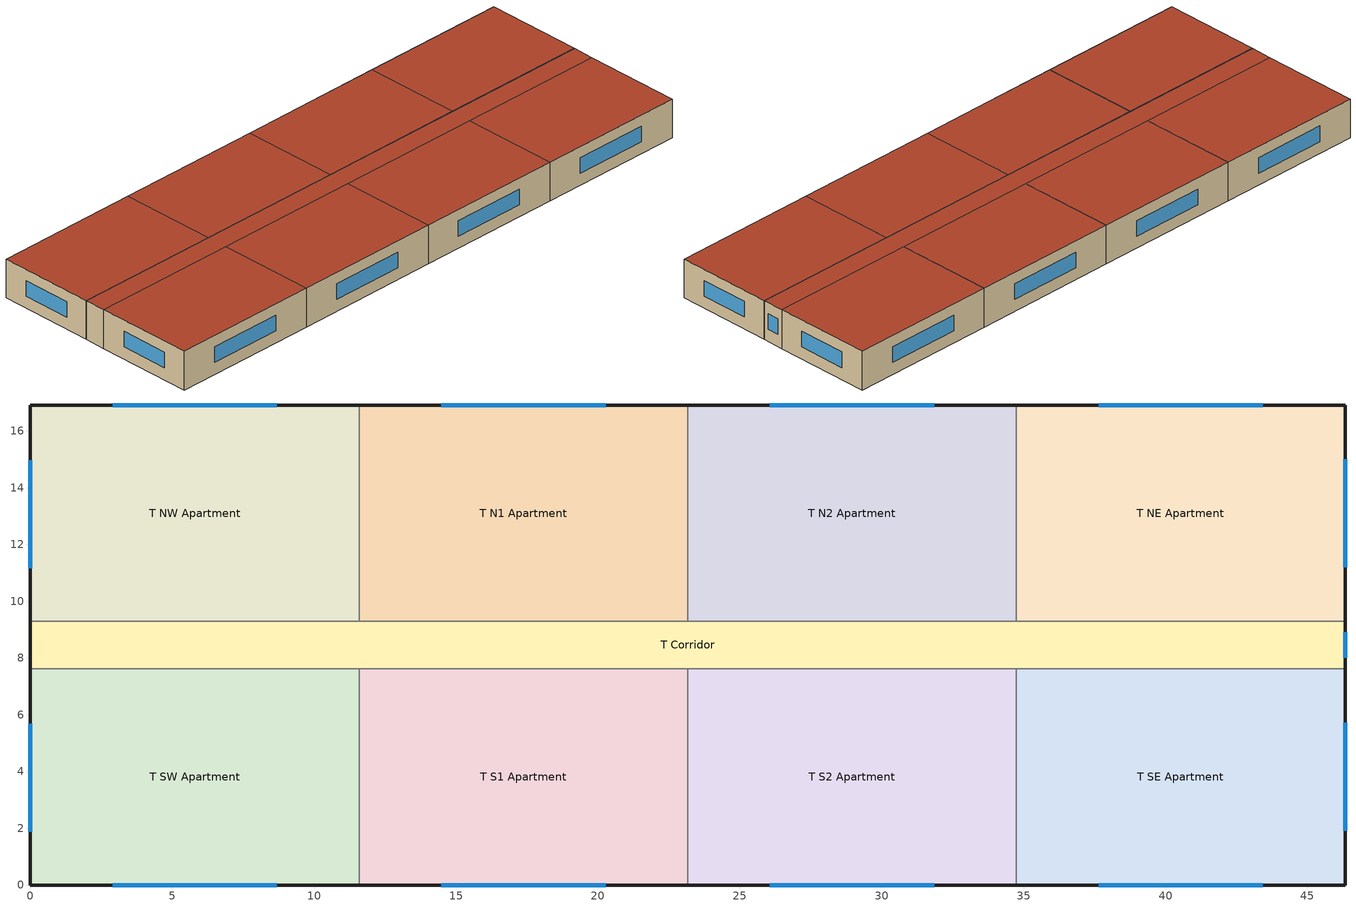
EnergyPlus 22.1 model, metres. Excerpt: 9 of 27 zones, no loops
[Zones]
T NW Apartment
 floor adiabatic (ext_slab_8in_with_carpet): 0,16.92 11.58,16.92 11.58,9.3 0,9.3 z9.14
 wall outside (res_ext_wall_top): 11.58,16.92 0,16.92 0,9.3 z9.14:12.19
 wall to T Corridor (int_wall): 0,9.3 11.58,9.3 z9.14:12.19
 wall to T N1 Apartment (int_wall): 11.58,9.3 11.58,16.92 z9.14:12.19
 window (ResWindow_U_0.382_SHGC_0.368): 0,14.97 0,11.16 / 8.69,16.92 2.89,16.92 z10.1:11.32
 roof outside (res_roof): 11.58,9.3 11.58,16.92 0,16.92 0,9.3 z12.19
T N1 Apartment
 floor adiabatic (ext_slab_8in_with_carpet): 11.58,16.92 23.16,16.92 23.16,9.3 11.58,9.3 z9.14
 wall outside (res_ext_wall_top): 23.16,16.92 11.58,16.92 z9.14:12.19
 wall to T Corridor (int_wall): 11.58,9.3 23.16,9.3 z9.14:12.19
 wall to T N2 Apartment (int_wall): 23.16,9.3 23.16,16.92 z9.14:12.19
 window (ResWindow_U_0.382_SHGC_0.368): 20.27,16.92 14.48,16.92 z10.1:11.32
 roof outside (res_roof): 23.16,9.3 23.16,16.92 11.58,16.92 11.58,9.3 z12.19
T N2 Apartment
 floor adiabatic (ext_slab_8in_with_carpet): 23.16,16.92 34.75,16.92 34.75,9.3 23.16,9.3 z9.14
 wall outside (res_ext_wall_top): 34.75,16.92 23.16,16.92 z9.14:12.19
 wall to T Corridor (int_wall): 23.16,9.3 34.75,9.3 z9.14:12.19
 wall to T NE Apartment (int_wall): 34.75,9.3 34.75,16.92 z9.14:12.19
 window (ResWindow_U_0.382_SHGC_0.368): 31.85,16.92 26.06,16.92 z10.1:11.32
 roof outside (res_roof): 34.75,9.3 34.75,16.92 23.16,16.92 23.16,9.3 z12.19
T NE Apartment
 floor adiabatic (ext_slab_8in_with_carpet): 34.75,16.92 46.33,16.92 46.33,9.3 34.75,9.3 z9.14
 wall outside (res_ext_wall_top): 46.33,9.3 46.33,16.92 34.75,16.92 z9.14:12.19
 wall to T Corridor (int_wall): 34.75,9.3 46.33,9.3 z9.14:12.19
 window (ResWindow_U_0.382_SHGC_0.368): 46.33,11.2 46.33,15.01 / 43.43,16.92 37.64,16.92 z10.1:11.32
 roof outside (res_roof): 46.33,9.3 46.33,16.92 34.75,16.92 34.75,9.3 z12.19
T SW Apartment
 floor adiabatic (ext_slab_8in_with_carpet): 0,7.62 11.58,7.62 11.58,0 0,0 z9.14
 wall outside (res_ext_wall_top): 0,7.62 0,0 11.58,0 z9.14:12.19
 wall to T Corridor (int_wall): 11.58,7.62 0,7.62 z9.14:12.19
 wall to T S1 Apartment (int_wall): 11.58,0 11.58,7.62 z9.14:12.19
 window (ResWindow_U_0.382_SHGC_0.368): 2.9,0 8.69,0 / 0,5.68 0,1.87 z10.1:11.32
 roof outside (res_roof): 11.58,0 11.58,7.62 0,7.62 0,0 z12.19
T SE Apartment
 floor adiabatic (ext_slab_8in_with_carpet): 34.75,7.62 46.33,7.62 46.33,0 34.75,0 z9.14
 wall outside (res_ext_wall_top): 34.75,0 46.33,0 46.33,7.62 z9.14:12.19
 wall to T Corridor (int_wall): 46.33,7.62 34.75,7.62 z9.14:12.19
 window (ResWindow_U_0.382_SHGC_0.368): 37.64,0 43.43,0 / 46.33,1.9 46.33,5.71 z10.1:11.32
 roof outside (res_roof): 46.33,0 46.33,7.62 34.75,7.62 34.75,0 z12.19
T S1 Apartment
 floor adiabatic (ext_slab_8in_with_carpet): 11.58,7.62 23.16,7.62 23.16,0 11.58,0 z9.14
 wall outside (res_ext_wall_top): 11.58,0 23.16,0 z9.14:12.19
 wall to T Corridor (int_wall): 23.16,7.62 11.58,7.62 z9.14:12.19
 wall to T S2 Apartment (int_wall): 23.16,0 23.16,7.62 z9.14:12.19
 window (ResWindow_U_0.382_SHGC_0.368): 14.48,0 20.27,0 z10.1:11.32
 roof outside (res_roof): 23.16,0 23.16,7.62 11.58,7.62 11.58,0 z12.19
T S2 Apartment
 floor adiabatic (ext_slab_8in_with_carpet): 23.16,7.62 34.75,7.62 34.75,0 23.16,0 z9.14
 wall outside (res_ext_wall_top): 23.16,0 34.75,0 z9.14:12.19
 wall to T Corridor (int_wall): 34.75,7.62 23.16,7.62 z9.14:12.19
 wall to T SE Apartment (int_wall): 34.75,0 34.75,7.62 z9.14:12.19
 window (ResWindow_U_0.382_SHGC_0.368): 26.06,0 31.85,0 z10.1:11.32
 roof outside (res_roof): 34.75,0 34.75,7.62 23.16,7.62 23.16,0 z12.19
T Corridor
 floor adiabatic (ext_slab_8in_with_carpet): 0,9.3 46.33,9.3 46.33,7.62 0,7.62 z9.14
 wall outside (nonres_ext_wall_top): 0,9.3 0,7.62 / 46.33,7.62 46.33,9.3 z9.14:12.19
 window (NonresWindow_U_0.382_SHGC_0.368): 46.33,8 46.33,8.91 z10.1:11.32
 roof outside (nonres_roof): 46.33,7.62 46.33,9.3 0,9.3 0,7.62 z12.19
[Building]
ApartmentMidRise: North Axis {deg}=0; Terrain=City; Loads Convergence Tolerance Value {W}=0.04; Temperature Convergence Tolerance Value {deltaC}=0.4; Solar Distribution=FullExterior; Maximum Number of Warmup Days=25; Minimum Number of Warmup Days=6
[Site:Location]
Site:Location=Denver-Aurora-Buckley.AFB_CO_USA WMO=724695; Latitude {N+ S-}=39.72; Longitude {W- E+}=-104.75; Time Zone Relative to GMT {GMT+/-}=-7; Elevation {m}=1726
[SizingPeriod:DesignDay] Day of Month=21; Dry-Bulb Temperature Range Modifier Type=DefaultMultipliers; Humidity Condition Type=Wetbulb; Barometric Pressure {Pa}=82237; Rain {Yes/No}=No; Snow on ground {Yes/No}=No; Daylight Savings Time Indicator=No
Name | Month | Day Type | Maximum Dry-Bulb Temperature {C} | Daily Dry-Bulb Temperature Range {C} | Wetbulb at Maximum Dry-Bulb {C} | Wind Speed {m/s} design conditions vs. traditional 6.71 m/s (15 mph) | Wind Direction {Degrees; N=0, S=180} | Solar Model Indicator | Clearness {0.0 to 1.1} | Wind Speed {m/s} design conditions vs. traditional 3.35 m/s (7mph) | ASHRAE Clear Sky Optical Depth for Beam Irradiance (taub) | ASHRAE Clear Sky Optical Depth for Diffuse Irradiance (taud)
Denver-Aurora-Buckley.AFB_CO_USA Ann Htg 99.6% Condns DB | 12 | WinterDesignDay | -17.9 | 0 | -17.9 | 2.5 | 180 | ASHRAEClearSky | 0
Denver-Aurora-Buckley.AFB_CO_USA Ann Clg .4% Condns DB=>MWB | 7 | SummerDesignDay | 33.9 | 14.8 | 15 |  | 30 | ASHRAETau |  | 3.6 | 0.423 | 2.02
[Site:WaterMainsTemperature]
Calculation Method=Correlation; Annual average outdoor air temperature {C}=9.95; Maximum difference in monthly average outdoor air temperatures {C}=23.7
[Site:GroundTemperature:FCfactorMethod]
January Ground Temperature {C}=7.1; February Ground Temperature {C}=3; March Ground Temperature {C}=-1; April Ground Temperature {C}=0.8; May Ground Temperature {C}=-0.2; June Ground Temperature {C}=4.8; July Ground Temperature {C}=6.1; August Ground Temperature {C}=13.7; September Ground Temperature {C}=22.2; October Ground Temperature {C}=22.7; November Ground Temperature {C}=21.7; December Ground Temperature {C}=18.5
[Material]
Name | Roughness | Thickness {m} | Conductivity {W/m-K} | Density {kg/m3} | Specific Heat {J/kg-K} | Thermal Absorptance | Solar Absorptance | Visible Absorptance | Absorptance:Thermal | Absorptance:Solar | Absorptance:Visible
Std Wood 6inch | MediumSmooth | 0.15 | 0.12 | 540 | 1210 | 0.9 | 0.7 | 0.7
F07 25mm stucco | Smooth | 0.0254 | 0.72 | 1856 | 840 | 0.9 | 0.7 | 0.7
F08 Metal surface | Smooth | 0.0008 | 45.28 | 7824 | 500
F13 Built-up roofing | Rough | 0.0095 | 0.16 | 1120 | 1460 |  |  |  | 0.9 | 0.7
G01 13mm gypsum board | Smooth | 0.0127 | 0.16 | 800 | 1090 |  |  |  | 0.9 | 0.7 | 0.5
G01 16mm gypsum board | MediumSmooth | 0.0159 | 0.16 | 800 | 1090
200mm Normalweight concrete floor | MediumRough | 0.2032 | 2.31 | 2322 | 832
[Material:NoMass]
CP02 CARPET PAD: VeryRough, 0.21648, 0.9, 0.7, 0.8
Nonres_Roof_Insulation; Res_Roof_Insulation: MediumSmooth, 5.30668, 0.9, 0.7, 0.7
Nonres_Exterior_Wall_Insulation_top; Res_Exterior_Wall_Insulation_top: MediumSmooth, 1.48329, 0.9, 0.7, 0.7
[Construction]
InteriorFurnishings: Std Wood 6inch
int_wall: G01 13mm gypsum board, G01 13mm gypsum board
ext_slab_8in_with_carpet: 200mm Normalweight concrete floor, CP02 CARPET PAD
nonres_roof: F13 Built-up roofing, Nonres_Roof_Insulation, F08 Metal surface
res_roof: F13 Built-up roofing, Res_Roof_Insulation, F08 Metal surface
nonres_ext_wall_top: F07 25mm stucco, G01 16mm gypsum board, Nonres_Exterior_Wall_Insulation_top, G01 16mm gypsum board
res_ext_wall_top: F07 25mm stucco, G01 16mm gypsum board, Res_Exterior_Wall_Insulation_top, G01 16mm gypsum board
NonresWindow_U_0.382_SHGC_0.368: Nonres Window Glazing Layer
ResWindow_U_0.382_SHGC_0.368: Res Window Glazing Layer
[WindowMaterial:SimpleGlazingSystem] U-Factor {W/m2-K}=2.1691; Solar Heat Gain Coefficient=0.368; Visible Transmittance=0.4048
Nonres Window Glazing Layer; Res Window Glazing Layer
[Zone] Type=1; Multiplier=1
T SW Apartment; T NW Apartment; T SE Apartment; T NE Apartment; T N1 Apartment; T N2 Apartment; T S1 Apartment; T S2 Apartment; T Corridor
[InternalMass] Construction=InteriorFurnishings; Surface Area {m2}=88.2493
Name | Zone or ZoneList
T InternalMass SWA | T SW Apartment
T InternalMass NWA | T NW Apartment
T InternalMass SEA | T SE Apartment
T InternalMass NEA | T NE Apartment
T InternalMass N1A | T N1 Apartment
T InternalMass N2A | T N2 Apartment
T InternalMass S1A | T S1 Apartment
T InternalMass S2A | T S2 Apartment
[People] Number of People Calculation Method=People; Fraction Radiant=1; Sensible Heat Fraction=autosize; Activity Level Schedule=Activity Schedule
Name | Zone or ZoneList or Space or SpaceList | Number of People Schedule | Number of People
Occup_TSW | T SW Apartment | OCC_APT_SCH_WORKING_FAMILY | 2.5
Occup_TNW | T NW Apartment | OCC_APT_SCH_STAY_HOME_FAMILY | 2.5
Occup_TSE | T SE Apartment | OCC_APT_SCH_WORKING_FAMILY | 2.5
Occup_TNE | T NE Apartment | OCC_APT_SCH_STAY_HOME_FAMILY | 2.5
Occup_TN1 | T N1 Apartment | OCC_APT_SCH_STAY_HOME_FAMILY | 2.5
Occup_TN2 | T N2 Apartment | OCC_APT_SCH_STAY_HOME_FAMILY | 2.5
Occup_TS1 | T S1 Apartment | OCC_APT_SCH_WORKING_FAMILY | 2.5
Occup_TS2 | T S2 Apartment | OCC_APT_SCH_WORKING_FAMILY | 2.5
Occup_T CORRIDOR | T Corridor | OCC_APT_SCH_CORRIDOR | 4.18
[Lights] Design Level Calculation Method=Watts/Area; Return Air Fraction=0; Fraction Radiant=0.6; Fraction Visible=0.2; Fraction Replaceable=1; Return Air Fraction Calculated from Plenum Temperature=No
Name | Zone or ZoneList or Space or SpaceList | Schedule | Watts per Zone Floor Area {W/m2} | Zone or ZoneList
Lighting_hardwired_TSW | T SW Apartment | ltg_sch_apartment_hardwired | 2.15278
Lighting_hardwired_TNW | T NW Apartment | ltg_sch_apartment_hardwired | 2.15278
Lighting_hardwired_TSE | T SE Apartment | ltg_sch_apartment_hardwired | 2.15278
Lighting_hardwired_TNE | T NE Apartment | ltg_sch_apartment_hardwired | 2.15278
Lighting_hardwired_TN1 | T N1 Apartment | ltg_sch_apartment_hardwired | 2.15278
Lighting_hardwired_TN2 | T N2 Apartment | ltg_sch_apartment_hardwired | 2.15278
Lighting_hardwired_TS1 | T S1 Apartment | ltg_sch_apartment_hardwired | 2.15278
Lighting_hardwired_TS2 | T S2 Apartment | ltg_sch_apartment_hardwired | 2.15278
Lighting_hardwired_TC | T Corridor | ltg_sch_corridor | 5.158728
Lighting_plugin_TSW |  | ltg_sch_apartment_plugin | 0.96875 | T SW Apartment
Lighting_plugin_TNW |  | ltg_sch_apartment_plugin | 0.96875 | T NW Apartment
Lighting_plugin_TSE |  | ltg_sch_apartment_plugin | 0.96875 | T SE Apartment
Lighting_plugin_TNE |  | ltg_sch_apartment_plugin | 0.96875 | T NE Apartment
Lighting_plugin_TN1 | T N1 Apartment | ltg_sch_apartment_plugin | 0.96875
Lighting_plugin_TN2 | T N2 Apartment | ltg_sch_apartment_plugin | 0.96875
Lighting_plugin_TS1 | T S1 Apartment | ltg_sch_apartment_plugin | 0.96875
Lighting_plugin_TS2 | T S2 Apartment | ltg_sch_apartment_plugin | 0.96875
[ElectricEquipment] Schedule=EQP_APT_SCH; Design Level Calculation Method=Watts/Area; Watts per Zone Floor Area {W/m2}=6.67; Fraction Latent=0; Fraction Radiant=0.5; Fraction Lost=0
Name | Zone or ZoneList or Space or SpaceList
Plug_TSW | T SW Apartment
Plug_TNW | T NW Apartment
Plug_TSE | T SE Apartment
Plug_TNE | T NE Apartment
Plug_TN1 | T N1 Apartment
Plug_TN2 | T N2 Apartment
Plug_TS1 | T S1 Apartment
Plug_TS2 | T S2 Apartment
[ZoneInfiltration:DesignFlowRate] Design Flow Rate Calculation Method=Flow/ExteriorWallArea; Design Flow Rate {m3/s}=0; Flow per Exterior Surface Area {m3/s-m2}=0.000569572; Constant Term Coefficient=0; Temperature Term Coefficient=0; Velocity Term Coefficient=0.224; Velocity Squared Term Coefficient=0
Name | Zone or ZoneList | Schedule
Infil_SW | T SW Apartment | INF_APT_SCH
Infil_NW | T NW Apartment | INF_APT_SCH
Infil_SE | T SE Apartment | INF_APT_SCH
Infil_NE | T NE Apartment | INF_APT_SCH
Infil_TN1 | T N1 Apartment | INF_APT_SCH
Infil_TN2 | T N2 Apartment | INF_APT_SCH
Infil_TS1 | T S1 Apartment | INF_APT_SCH
Infil_TS2 | T S2 Apartment | INF_APT_SCH
Infil_TC | T Corridor | INF_COR_SCH
[Exterior:Lights]
Facade Lighting: Schedule=Exterior_Lgt_ALWAYS_ON; Design Level {W}=1451.66; Control Option=AstronomicalClock
[ZoneVentilation:WindandStackOpenArea] Opening Area {m2}=0.0374; Opening Area Fraction Schedule=Sliding_Doors_Ventilation_Availability_SCH; Opening Effectiveness=autocalculate; Height Difference {m}=6.0957; Discharge Coefficient for Opening=autocalculate; Minimum Indoor Temperature {C}=18.89; Maximum Indoor Temperature {C}=25.56; Delta Temperature {deltaC}=-100; Minimum Outdoor Temperature {C}=15.56; Maximum Outdoor Temperature {C}=23.89; Maximum Wind Speed {m/s}=40
Name | Zone | Effective Angle {deg}
T SW Apartment Sliding Door Ventilation | T SW Apartment | 180
T NW Apartment Sliding Door Ventilation | T NW Apartment | 0
T SE Apartment Sliding Door Ventilation | T SE Apartment | 180
T NE Apartment Sliding Door Ventilation | T NE Apartment | 0
T N1 Apartment Sliding Door Ventilation | T N1 Apartment | 0
T N2 Apartment Sliding Door Ventilation | T N2 Apartment | 0
T S1 Apartment Sliding Door Ventilation | T S1 Apartment | 180
T S2 Apartment Sliding Door Ventilation | T S2 Apartment | 180
[Schedule:Compact]
OCC_APT_SCH_STAY_HOME_FAMILY; OCC_APT_SCH_CORRIDOR: Through: 12/31, For: AllDays, Until: 7:00, 1, Until: 8:00, 0.85, Until: 9:00, 0.39, Until: 16:00, 0.25, Until: 17:00, 0.3, Until: 18:00, 0.52, Until: 21:00, 0.87, Until: 24:00, 1
OCC_APT_SCH_WORKING_FAMILY: Through: 12/31, For: SummerDesignDay, Until: 24:00, 1, For: WinterDesignDay, Until: 24:00, 0, For: Weekday, Until: 8:00, 1, Until: 18:00, 0, Until: 24:00, 1, For: Weekend AllOtherDays, Until: 11:00, 1, Until: 15:00, 0.5, Until: 16:00, 0, Until: 24:00, 1
EQP_APT_SCH: Through: 12/31, For: AllDays, Until: 1:00, 0.45, Until: 2:00, 0.41, Until: 3:00, 0.39, Until: 5:00, 0.38, Until: 6:00, 0.43, Until: 7:00, 0.54, Until: 8:00, 0.65, Until: 9:00, 0.66, Until: 10:00, 0.67, Until: 11:00, 0.69, Until: 12:00, 0.7, Until: 13:00, 0.69, Until: 14:00, 0.66, Until: 15:00, 0.65, Until: 16:00, 0.68, Until: 17:00, 0.8, Until: 19:00, 1, Until: 20:00, 0.93, Until: 21:00, 0.89, Until: 22:00, 0.85, Until: 23:00, 0.71, Until: 24:00, 0.58
INF_APT_SCH; INF_COR_SCH; Exterior_Lgt_ALWAYS_ON: Through: 12/31, For: AllDays, Until: 24:00, 1
Activity Schedule: Through: 12/31, For: AllDays, Until: 24:00, 95
Sliding_Doors_Ventilation_Availability_SCH: Through: 12/31, For: WinterDesignDay SummerDesignDay, Until: 24:00, 0, For: Allotherdays, Until: 6:00, 0, Until: 22:00, 1, Until: 24:00, 0
[SCHEDULE:COMPACT]
ltg_sch_corridor: Through: 12/31, For: SummerDesignDay, Until: 24:00, 1, For: WinterDesignDay, Until: 24:00, 0, For: Weekdays, Until: 24:00, 0.75, For: Saturday, Until: 24:00, 0.75, For: AllOtherDays, Until: 24:00, 0.75
ltg_sch_apartment_hardwired; ltg_sch_apartment_plugin: Through: 12/31, For: SummerDesignDay, Until: 24:00, 1, For: WinterDesignDay, Until: 24:00, 0, For: Weekdays, Until: 4:00, 0.010188, Until: 5:00, 0.030555, Until: 6:00, 0.066195, Until: 7:00, 0.071289, Until: 8:00, 0.066195, Until: 9:00, 0.030555, Until: 15:00, 0.020367, Until: 16:00, 0.035649, Until: 17:00, 0.071289, Until: 18:00, 0.101844, Until: 19:00, 0.137493, Until: 21:00, 0.162954, Until: 22:00, 0.112032, Until: 23:00, 0.06111, Until: 24:00, 0.025461, For: Saturday, Until: 4:00, 0.010188, Until: 5:00, 0.030555, Until: 6:00, 0.066195, Until: 7:00, 0.071289, Until: 8:00, 0.066195, Until: 9:00, 0.030555, Until: 15:00, 0.020367, Until: 16:00, 0.035649, Until: 17:00, 0.071289, Until: 18:00, 0.101844, Until: 19:00, 0.137493, Until: 21:00, 0.162954, Until: 22:00, 0.112032, Until: 23:00, 0.06111, Until: 24:00, 0.025461, For: AllOtherDays, Until: 4:00, 0.010188, Until: 5:00, 0.030555, Until: 6:00, 0.066195, Until: 7:00, 0.071289, Until: 8:00, 0.066195, Until: 9:00, 0.030555, Until: 15:00, 0.020367, Until: 16:00, 0.035649, Until: 17:00, 0.071289, Until: 18:00, 0.101844, Until: 19:00, 0.137493, Until: 21:00, 0.162954, Until: 22:00, 0.112032, Until: 23:00, 0.06111, Until: 24:00, 0.025461
